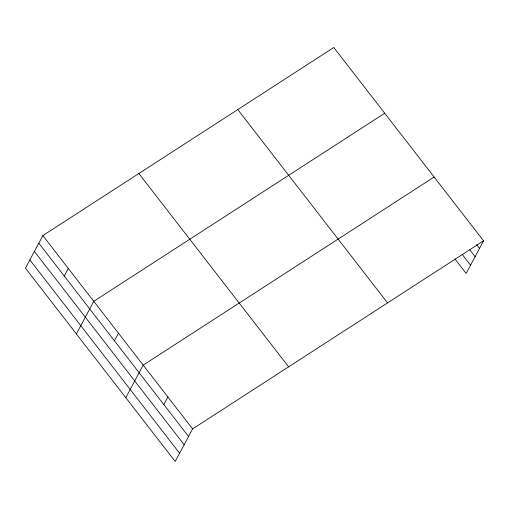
<?xml version="1.0" encoding="UTF-8"?>
<svg xmlns="http://www.w3.org/2000/svg" width="509" height="509" viewBox="0 0 509 509"><rect width="100%" height="100%" fill="white"/><g stroke="black" fill="none" stroke-linecap="round" stroke-linejoin="round"><path stroke-width="0.76" d="M42.845 235.591L25.45 268.173L175.204 461.504L192.606 428.915L483.55 240.827L333.796 47.496L42.845 235.591L192.606 428.915M64.261 276.037L68.308 268.453M76.369 333.904L93.764 301.322L384.715 113.227M114.43 340.801L118.476 333.223M125.787 397.701L143.182 365.118L434.132 177.03M163.847 404.598L167.894 397.02M483.55 240.827L466.155 273.409L455.008 259.024M476.596 244.651L479.503 248.405M469.769 249.779L475.094 256.657M462.318 254.525L470.558 265.157M237.786 109.569L387.54 302.9M138.862 173.518L288.616 366.849M38.799 243.168L188.559 436.499M34.396 251.421L184.15 444.751M29.853 259.921L179.613 453.252"/></g></svg>
